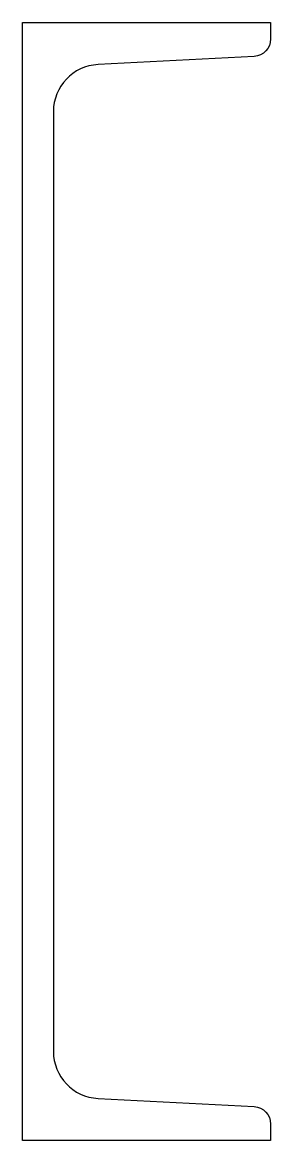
# Model space of a CAD drawing. Header units: inches. Extents: x -2 to 2, y -9 to 9.
import ezdxf

# ---------------------------------------------------------------- set-up
doc = ezdxf.new("R2010")
doc.units = ezdxf.units.IN
doc.layers.add('steel', color=7, linetype='Continuous')

msp = doc.modelspace()

# ---------------------------------------------------------------- linework, layer by layer
at = {"layer": 'steel'}
msp.add_lwpolyline([(-2, 9), (2, 9), (2, 8.733, -0.39896), (1.734, 8.453), (-0.78, 8.321, 0.39896), (-1.5, 7.563), (-1.5, -7.563, 0.39896), (-0.78, -8.321), (1.734, -8.453, -0.39896), (2, -8.733), (2, -9), (-2, -9), (-2, 9)], format="xyb", dxfattribs=at)

doc.saveas('drawing.dxf')
